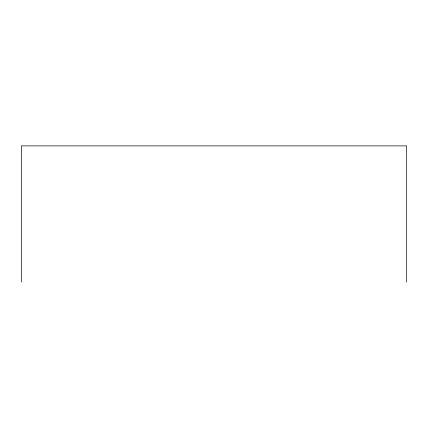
<?xml version="1.0" encoding="UTF-8"?>
<svg xmlns="http://www.w3.org/2000/svg" width="428" height="428" viewBox="0 0 428 428"><rect width="100%" height="100%" fill="white"/><g stroke="black" fill="none" stroke-linecap="round" stroke-linejoin="round"><path stroke-width="0.64" d="M406.6 282.106L406.6 145.894L21.4 145.894L21.4 282.106"/></g></svg>
